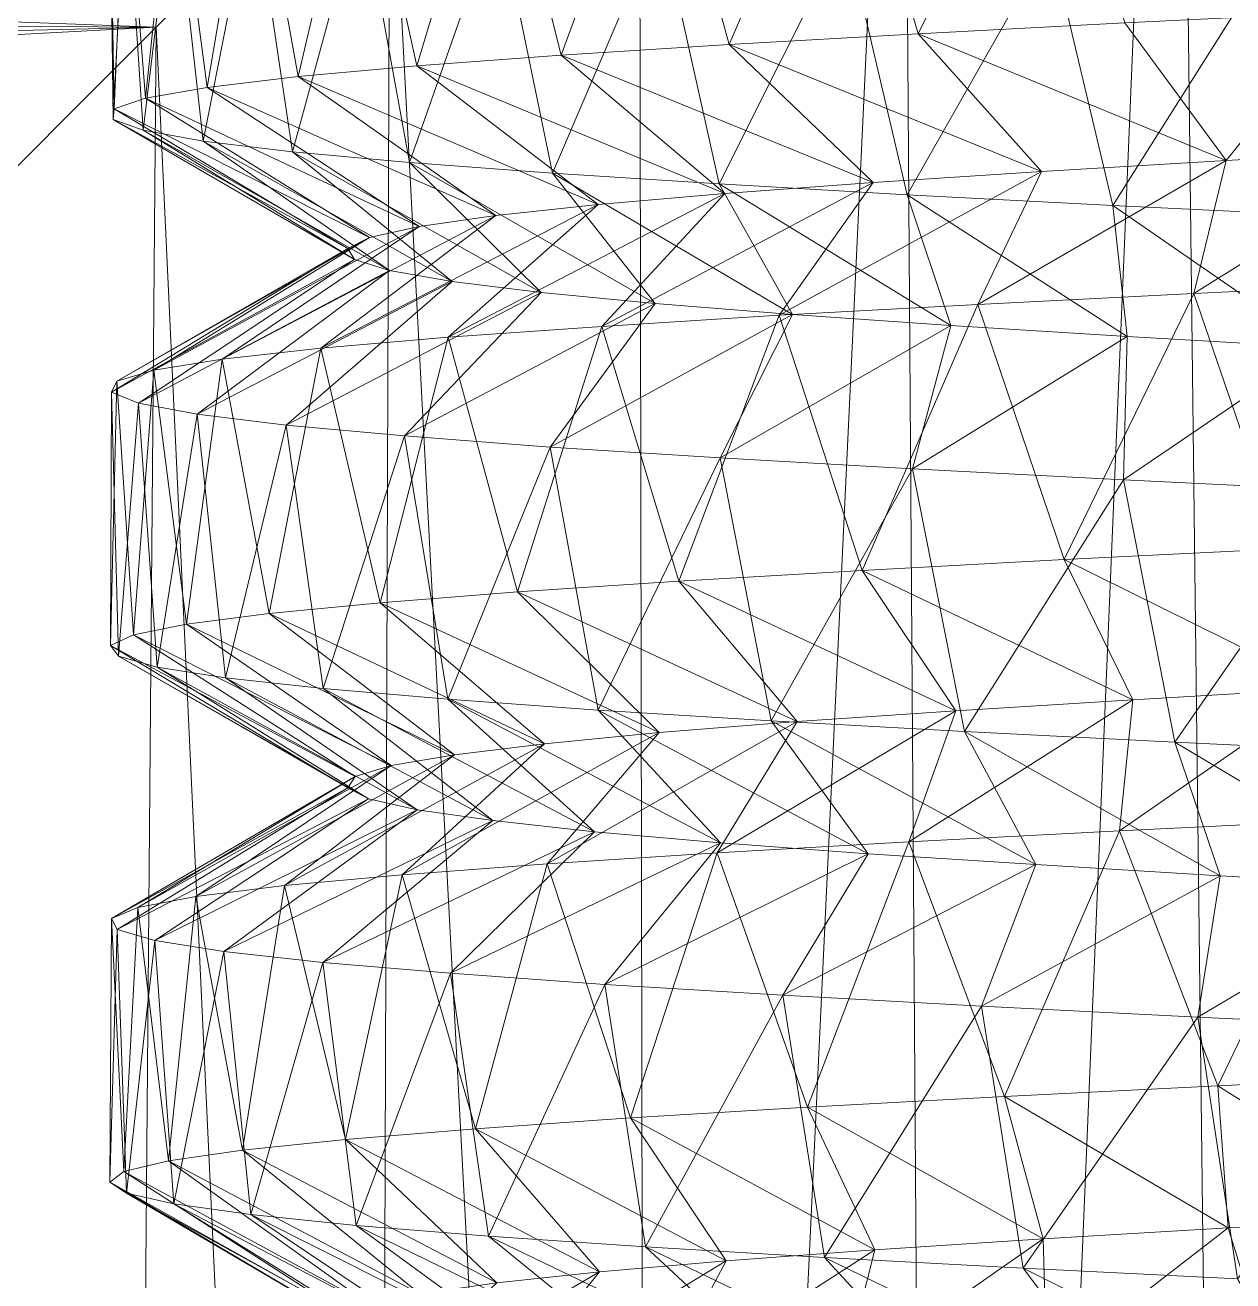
# Model space of a CAD drawing. Header units: millimetres. Extents: x -104 to 115, y -53 to 68.
# Drawn here: x -13.09 to -1.92, y -21.2 to -9.58 of the extents above; entities that cross this region are included whole.
import ezdxf

# ---------------------------------------------------------------- set-up
doc = ezdxf.new("R2010")
doc.units = ezdxf.units.MM

msp = doc.modelspace()

# ---------------------------------------------------------------- linework, layer by layer
at = {"color": 7, "lineweight": 0}
for points in [[(-2.447, -0.167, -53.666), (-1.823, -52.538, -53.847), (0.163, 2.443, -54.32), (-2.447, -0.167, -53.666)], [(0.163, 2.443, -0.527), (-1.823, -52.538, -1), (-2.447, -0.167, -1.181), (0.163, 2.443, -0.527)], [(-4.981, -2.701, -52.759), (-4.637, -52.538, -52.899), (-2.447, -0.167, -53.666), (-4.981, -2.701, -52.759)], [(-2.447, -0.167, -1.181), (-4.637, -52.538, -1.948), (-4.981, -2.701, -2.087), (-2.447, -0.167, -1.181)], [(-2.447, -0.167, -53.666), (-4.637, -52.538, -52.899), (-1.823, -52.538, -53.847), (-2.447, -0.167, -53.666)], [(-2.447, -0.167, -1.181), (-1.823, -52.538, -1), (-4.637, -52.538, -1.948), (-2.447, -0.167, -1.181)], [(-7.414, -5.134, -51.609), (-7.332, -52.538, -51.652), (-4.981, -2.701, -52.759), (-7.414, -5.134, -51.609)], [(-4.981, -2.701, -2.087), (-7.332, -52.538, -3.194), (-7.414, -5.134, -3.238), (-4.981, -2.701, -2.087)], [(-4.981, -2.701, -52.759), (-7.332, -52.538, -51.652), (-4.637, -52.538, -52.899), (-4.981, -2.701, -52.759)], [(-4.981, -2.701, -2.087), (-4.637, -52.538, -1.948), (-7.332, -52.538, -3.194), (-4.981, -2.701, -2.087)], [(-9.722, -7.442, -50.225), (-7.332, -52.538, -51.652), (-7.414, -5.134, -51.609), (-9.722, -7.442, -50.225)], [(-7.414, -5.134, -3.238), (-7.332, -52.538, -3.194), (-9.722, -7.442, -4.622), (-7.414, -5.134, -3.238)], [(-3.627, -7.197, -42.726), (-4.835, -9.663, -41.937), (-5.522, -7.298, -41.422), (-3.627, -7.197, -42.726)], [(-3.627, -7.197, -42.726), (-2.922, -9.564, -43.126), (-4.835, -9.663, -41.937), (-3.627, -7.197, -42.726)], [(-5.522, -7.298, -41.422), (-6.582, -9.762, -40.517), (-7.232, -7.399, -39.885), (-5.522, -7.298, -41.422)], [(-5.522, -7.298, -41.422), (-4.835, -9.663, -41.937), (-6.582, -9.762, -40.517), (-5.522, -7.298, -41.422)], [(-7.232, -7.399, -39.885), (-8.136, -9.862, -38.888), (-8.731, -7.501, -38.14), (-7.232, -7.399, -39.885)], [(-7.232, -7.399, -39.885), (-6.582, -9.762, -40.517), (-8.136, -9.862, -38.888), (-7.232, -7.399, -39.885)], [(-9.722, -7.442, -50.225), (-49.333, -9.388, -48.797), (-11.884, -9.604, -48.622), (-9.722, -7.442, -50.225)], [(-11.884, -9.604, -6.225), (-49.333, -8.205, -5.15), (-9.722, -7.442, -4.622), (-11.884, -9.604, -6.225)], [(-11.884, -9.604, -48.622), (-9.876, -52.538, -50.121), (-9.722, -7.442, -50.225), (-11.884, -9.604, -48.622)], [(-9.722, -7.442, -4.622), (-9.876, -52.538, -4.725), (-11.884, -9.604, -6.225), (-9.722, -7.442, -4.622)], [(-8.731, -7.501, -38.14), (-9.472, -9.961, -37.076), (-9.992, -7.602, -36.217), (-8.731, -7.501, -38.14)], [(-9.722, -7.442, -50.225), (-9.876, -52.538, -50.121), (-7.332, -52.538, -51.652), (-9.722, -7.442, -50.225)], [(-9.722, -7.442, -4.622), (-7.332, -52.538, -3.194), (-9.876, -52.538, -4.725), (-9.722, -7.442, -4.622)], [(-8.731, -7.501, -38.14), (-8.136, -9.862, -38.888), (-9.472, -9.961, -37.076), (-8.731, -7.501, -38.14)], [(-9.992, -7.602, -36.217), (-10.569, -10.06, -35.11), (-10.995, -7.704, -34.147), (-9.992, -7.602, -36.217)], [(-9.992, -7.602, -36.217), (-9.472, -9.961, -37.076), (-10.569, -10.06, -35.11), (-9.992, -7.602, -36.217)], [(-10.995, -7.704, -34.147), (-11.41, -10.16, -33.022), (-11.723, -7.805, -31.966), (-10.995, -7.704, -34.147)], [(-10.995, -7.704, -34.147), (-10.569, -10.06, -35.11), (-11.41, -10.16, -33.022), (-10.995, -7.704, -34.147)], [(-11.723, -7.805, -31.966), (-11.981, -10.259, -30.844), (-12.165, -7.907, -29.708), (-11.723, -7.805, -31.966)], [(-11.723, -7.805, -31.966), (-11.41, -10.16, -33.022), (-11.981, -10.259, -30.844), (-11.723, -7.805, -31.966)], [(-12.165, -7.907, -29.708), (-12.272, -10.358, -28.612), (-12.312, -8.008, -27.413), (-12.165, -7.907, -29.708)], [(-12.312, -8.008, -27.413), (-12.272, -10.358, -28.612), (-12.28, -10.457, -26.36), (-12.312, -8.008, -27.413)], [(-12.312, -8.008, -27.413), (-12.28, -10.457, -26.36), (-12.162, -8.11, -25.118), (-12.312, -8.008, -27.413)], [(-12.165, -7.907, -29.708), (-11.981, -10.259, -30.844), (-12.272, -10.358, -28.612), (-12.165, -7.907, -29.708)], [(-12.162, -8.11, -25.118), (-12.28, -10.457, -26.36), (-12.004, -10.557, -24.126), (-12.162, -8.11, -25.118)], [(-12.162, -8.11, -25.118), (-12.004, -10.557, -24.126), (-11.718, -8.211, -22.862), (-12.162, -8.11, -25.118)], [(-11.884, -9.604, -6.225), (-49.333, -10.52, -7.011), (-49.333, -8.205, -5.15), (-11.884, -9.604, -6.225)], [(-11.718, -8.211, -22.862), (-12.004, -10.557, -24.126), (-11.449, -10.656, -21.944), (-11.718, -8.211, -22.862)], [(-11.718, -8.211, -22.862), (-11.449, -10.656, -21.944), (-10.987, -8.312, -20.681), (-11.718, -8.211, -22.862)], [(-10.987, -8.312, -20.681), (-11.449, -10.656, -21.944), (-10.623, -10.755, -19.85), (-10.987, -8.312, -20.681)], [(-10.987, -8.312, -20.681), (-10.623, -10.755, -19.85), (-9.982, -8.414, -18.612), (-10.987, -8.312, -20.681)], [(-9.982, -8.414, -18.612), (-10.623, -10.755, -19.85), (-9.54, -10.855, -17.876), (-9.982, -8.414, -18.612)], [(-9.982, -8.414, -18.612), (-9.54, -10.855, -17.876), (-8.719, -8.515, -16.691), (-9.982, -8.414, -18.612)], [(-8.719, -8.515, -16.691), (-9.54, -10.855, -17.876), (-8.216, -10.954, -16.055), (-8.719, -8.515, -16.691)], [(-8.719, -8.515, -16.691), (-8.216, -10.954, -16.055), (-7.218, -8.617, -14.948), (-8.719, -8.515, -16.691)], [(-7.218, -8.617, -14.948), (-8.216, -10.954, -16.055), (-6.674, -11.053, -14.415), (-7.218, -8.617, -14.948)], [(-7.218, -8.617, -14.948), (-6.674, -11.053, -14.415), (-5.506, -8.718, -13.412), (-7.218, -8.617, -14.948)], [(-5.506, -8.718, -13.412), (-6.674, -11.053, -14.415), (-4.937, -11.153, -12.983), (-5.506, -8.718, -13.412)], [(-5.506, -8.718, -13.412), (-4.937, -11.153, -12.983), (-3.61, -8.82, -12.11), (-5.506, -8.718, -13.412)], [(-3.61, -8.82, -12.11), (-4.937, -11.153, -12.983), (-3.033, -11.252, -11.781), (-3.61, -8.82, -12.11)], [(-3.61, -8.82, -12.11), (-3.033, -11.252, -11.781), (-1.563, -8.921, -11.063), (-3.61, -8.82, -12.11)], [(-1.563, -8.921, -11.063), (-3.033, -11.252, -11.781), (-0.993, -11.351, -10.828), (-1.563, -8.921, -11.063)], [(-11.884, -9.604, -48.622), (-49.333, -9.388, -48.797), (-49.333, -11.598, -46.815), (-11.884, -9.604, -48.622)], [(-0.876, -9.465, -44.064), (-1.986, -10.836, -41.138), (-2.922, -9.564, -43.126), (-0.876, -9.465, -44.064)], [(-0.876, -9.465, -44.064), (-0.152, -10.735, -41.992), (-1.986, -10.836, -41.138), (-0.876, -9.465, -44.064)], [(-11.884, -9.604, -48.622), (-49.333, -11.598, -46.815), (-13.878, -11.598, -46.815), (-11.884, -9.604, -48.622)], [(-13.878, -11.598, -8.032), (-49.333, -10.52, -7.011), (-11.884, -9.604, -6.225), (-13.878, -11.598, -8.032)], [(-13.878, -11.598, -46.815), (-12.24, -52.538, -48.324), (-11.884, -9.604, -48.622), (-13.878, -11.598, -46.815)], [(-11.884, -9.604, -6.225), (-12.24, -52.538, -6.522), (-13.878, -11.598, -8.032), (-11.884, -9.604, -6.225)], [(-11.884, -9.604, -48.622), (-12.24, -52.538, -48.324), (-9.876, -52.538, -50.121), (-11.884, -9.604, -48.622)], [(-11.884, -9.604, -6.225), (-9.876, -52.538, -4.725), (-12.24, -52.538, -6.522), (-11.884, -9.604, -6.225)], [(-2.922, -9.564, -43.126), (-1.986, -10.836, -41.138), (-4.835, -9.663, -41.937), (-2.922, -9.564, -43.126)], [(-4.835, -9.663, -41.937), (-3.695, -10.938, -40.054), (-6.582, -9.762, -40.517), (-4.835, -9.663, -41.937)], [(-4.835, -9.663, -41.937), (-1.986, -10.836, -41.138), (-3.695, -10.938, -40.054), (-4.835, -9.663, -41.937)], [(-8.136, -9.862, -38.888), (-6.624, -11.142, -37.274), (-9.472, -9.961, -37.076), (-8.136, -9.862, -38.888)], [(-6.582, -9.762, -40.517), (-5.25, -11.04, -38.759), (-8.136, -9.862, -38.888), (-6.582, -9.762, -40.517)], [(-8.136, -9.862, -38.888), (-5.25, -11.04, -38.759), (-6.624, -11.142, -37.274), (-8.136, -9.862, -38.888)], [(-6.582, -9.762, -40.517), (-3.695, -10.938, -40.054), (-5.25, -11.04, -38.759), (-6.582, -9.762, -40.517)], [(-9.472, -9.961, -37.076), (-7.794, -11.243, -35.623), (-10.569, -10.06, -35.11), (-9.472, -9.961, -37.076)], [(-9.472, -9.961, -37.076), (-6.624, -11.142, -37.274), (-7.794, -11.243, -35.623), (-9.472, -9.961, -37.076)], [(-10.569, -10.06, -35.11), (-8.742, -11.345, -33.836), (-11.41, -10.16, -33.022), (-10.569, -10.06, -35.11)], [(-10.569, -10.06, -35.11), (-7.794, -11.243, -35.623), (-8.742, -11.345, -33.836), (-10.569, -10.06, -35.11)], [(-11.41, -10.16, -33.022), (-9.451, -11.447, -31.94), (-11.981, -10.259, -30.844), (-11.41, -10.16, -33.022)], [(-11.41, -10.16, -33.022), (-8.742, -11.345, -33.836), (-9.451, -11.447, -31.94), (-11.41, -10.16, -33.022)], [(-11.981, -10.259, -30.844), (-9.909, -11.549, -29.97), (-12.272, -10.358, -28.612), (-11.981, -10.259, -30.844)], [(-11.981, -10.259, -30.844), (-9.451, -11.447, -31.94), (-9.909, -11.549, -29.97), (-11.981, -10.259, -30.844)], [(-12.272, -10.358, -28.612), (-10.109, -11.65, -27.956), (-12.28, -10.457, -26.36), (-12.272, -10.358, -28.612)], [(-12.272, -10.358, -28.612), (-9.909, -11.549, -29.97), (-10.109, -11.65, -27.956), (-12.272, -10.358, -28.612)], [(-12.28, -10.457, -26.36), (-10.109, -11.65, -27.956), (-10.047, -11.752, -25.934), (-12.28, -10.457, -26.36)], [(-12.28, -10.457, -26.36), (-10.047, -11.752, -25.934), (-12.004, -10.557, -24.126), (-12.28, -10.457, -26.36)], [(-12.004, -10.557, -24.126), (-10.047, -11.752, -25.934), (-9.724, -11.854, -23.936), (-12.004, -10.557, -24.126)], [(-12.004, -10.557, -24.126), (-9.724, -11.854, -23.936), (-11.449, -10.656, -21.944), (-12.004, -10.557, -24.126)], [(-11.449, -10.656, -21.944), (-9.724, -11.854, -23.936), (-9.146, -11.956, -21.997), (-11.449, -10.656, -21.944)], [(-11.449, -10.656, -21.944), (-9.146, -11.956, -21.997), (-10.623, -10.755, -19.85), (-11.449, -10.656, -21.944)], [(-10.623, -10.755, -19.85), (-9.146, -11.956, -21.997), (-8.322, -12.058, -20.149), (-10.623, -10.755, -19.85)], [(-10.623, -10.755, -19.85), (-8.322, -12.058, -20.149), (-9.54, -10.855, -17.876), (-10.623, -10.755, -19.85)], [(-2.284, -12.065, -43.453), (-1.986, -10.836, -41.138), (-0.152, -10.735, -41.992), (-2.284, -12.065, -43.453)], [(-2.284, -12.065, -43.453), (-0.152, -10.735, -41.992), (-0.155, -11.964, -44.323), (-2.284, -12.065, -43.453)], [(-9.54, -10.855, -17.876), (-8.322, -12.058, -20.149), (-7.267, -12.159, -18.423), (-9.54, -10.855, -17.876)], [(-9.54, -10.855, -17.876), (-7.267, -12.159, -18.423), (-8.216, -10.954, -16.055), (-9.54, -10.855, -17.876)], [(-4.283, -12.167, -42.315), (-3.695, -10.938, -40.054), (-1.986, -10.836, -41.138), (-4.283, -12.167, -42.315)], [(-4.283, -12.167, -42.315), (-1.986, -10.836, -41.138), (-2.284, -12.065, -43.453), (-4.283, -12.167, -42.315)], [(-8.216, -10.954, -16.055), (-7.267, -12.159, -18.423), (-5.997, -12.261, -16.847), (-8.216, -10.954, -16.055)], [(-8.216, -10.954, -16.055), (-5.997, -12.261, -16.847), (-6.674, -11.053, -14.415), (-8.216, -10.954, -16.055)], [(-6.119, -12.268, -40.93), (-5.25, -11.04, -38.759), (-3.695, -10.938, -40.054), (-6.119, -12.268, -40.93)], [(-6.119, -12.268, -40.93), (-3.695, -10.938, -40.054), (-4.283, -12.167, -42.315), (-6.119, -12.268, -40.93)], [(-9.182, -12.471, -37.512), (-7.794, -11.243, -35.623), (-6.624, -11.142, -37.274), (-9.182, -12.471, -37.512)], [(-9.182, -12.471, -37.512), (-6.624, -11.142, -37.274), (-7.761, -12.37, -39.32), (-9.182, -12.471, -37.512)], [(-7.761, -12.37, -39.32), (-6.624, -11.142, -37.274), (-5.25, -11.04, -38.759), (-7.761, -12.37, -39.32)], [(-7.761, -12.37, -39.32), (-5.25, -11.04, -38.759), (-6.119, -12.268, -40.93), (-7.761, -12.37, -39.32)], [(-6.674, -11.053, -14.415), (-5.997, -12.261, -16.847), (-4.534, -12.363, -15.449), (-6.674, -11.053, -14.415)], [(-6.674, -11.053, -14.415), (-4.534, -12.363, -15.449), (-4.937, -11.153, -12.983), (-6.674, -11.053, -14.415)], [(-10.359, -12.573, -35.535), (-8.742, -11.345, -33.836), (-7.794, -11.243, -35.623), (-10.359, -12.573, -35.535)], [(-10.359, -12.573, -35.535), (-7.794, -11.243, -35.623), (-9.182, -12.471, -37.512), (-10.359, -12.573, -35.535)], [(-4.937, -11.153, -12.983), (-4.534, -12.363, -15.449), (-2.903, -12.465, -14.251), (-4.937, -11.153, -12.983)], [(-4.937, -11.153, -12.983), (-2.903, -12.465, -14.251), (-3.033, -11.252, -11.781), (-4.937, -11.153, -12.983)], [(-3.033, -11.252, -11.781), (-2.903, -12.465, -14.251), (-1.131, -12.566, -13.275), (-3.033, -11.252, -11.781)], [(-3.033, -11.252, -11.781), (-1.131, -12.566, -13.275), (-0.993, -11.351, -10.828), (-3.033, -11.252, -11.781)], [(-11.271, -12.674, -33.424), (-9.451, -11.447, -31.94), (-8.742, -11.345, -33.836), (-11.271, -12.674, -33.424)], [(-11.271, -12.674, -33.424), (-8.742, -11.345, -33.836), (-10.359, -12.573, -35.535), (-11.271, -12.674, -33.424)], [(-11.904, -12.776, -31.213), (-9.909, -11.549, -29.97), (-9.451, -11.447, -31.94), (-11.904, -12.776, -31.213)], [(-11.904, -12.776, -31.213), (-9.451, -11.447, -31.94), (-11.271, -12.674, -33.424), (-11.904, -12.776, -31.213)], [(-12.247, -12.877, -28.939), (-10.109, -11.65, -27.956), (-9.909, -11.549, -29.97), (-12.247, -12.877, -28.939)], [(-12.247, -12.877, -28.939), (-9.909, -11.549, -29.97), (-11.904, -12.776, -31.213), (-12.247, -12.877, -28.939)], [(-12.295, -12.978, -26.64), (-10.047, -11.752, -25.934), (-10.109, -11.65, -27.956), (-12.295, -12.978, -26.64)], [(-12.295, -12.978, -26.64), (-10.109, -11.65, -27.956), (-12.247, -12.877, -28.939), (-12.295, -12.978, -26.64)], [(-12.045, -13.08, -24.353), (-10.047, -11.752, -25.934), (-12.295, -12.978, -26.64), (-12.045, -13.08, -24.353)], [(-12.045, -13.08, -24.353), (-9.724, -11.854, -23.936), (-10.047, -11.752, -25.934), (-12.045, -13.08, -24.353)], [(-11.504, -13.181, -22.118), (-9.724, -11.854, -23.936), (-12.045, -13.08, -24.353), (-11.504, -13.181, -22.118)], [(-11.504, -13.181, -22.118), (-9.146, -11.956, -21.997), (-9.724, -11.854, -23.936), (-11.504, -13.181, -22.118)], [(-10.679, -13.283, -19.971), (-9.146, -11.956, -21.997), (-11.504, -13.181, -22.118), (-10.679, -13.283, -19.971)], [(-10.679, -13.283, -19.971), (-8.322, -12.058, -20.149), (-9.146, -11.956, -21.997), (-10.679, -13.283, -19.971)], [(-9.585, -13.384, -17.948), (-8.322, -12.058, -20.149), (-10.679, -13.283, -19.971), (-9.585, -13.384, -17.948)], [(-9.585, -13.384, -17.948), (-7.267, -12.159, -18.423), (-8.322, -12.058, -20.149), (-9.585, -13.384, -17.948)], [(-2.284, -12.065, -43.453), (-3.485, -14.528, -42.811), (-4.283, -12.167, -42.315), (-2.284, -12.065, -43.453)], [(-2.284, -12.065, -43.453), (-1.474, -14.429, -43.822), (-3.485, -14.528, -42.811), (-2.284, -12.065, -43.453)], [(-0.155, -11.964, -44.323), (-1.474, -14.429, -43.822), (-2.284, -12.065, -43.453), (-0.155, -11.964, -44.323)], [(-8.239, -13.486, -16.083), (-7.267, -12.159, -18.423), (-9.585, -13.384, -17.948), (-8.239, -13.486, -16.083)], [(-8.239, -13.486, -16.083), (-5.997, -12.261, -16.847), (-7.267, -12.159, -18.423), (-8.239, -13.486, -16.083)], [(-4.283, -12.167, -42.315), (-5.353, -14.628, -41.554), (-6.119, -12.268, -40.93), (-4.283, -12.167, -42.315)], [(-4.283, -12.167, -42.315), (-3.485, -14.528, -42.811), (-5.353, -14.628, -41.554), (-4.283, -12.167, -42.315)], [(-6.665, -13.587, -14.407), (-5.997, -12.261, -16.847), (-8.239, -13.486, -16.083), (-6.665, -13.587, -14.407)], [(-6.119, -12.268, -40.93), (-7.047, -14.727, -40.071), (-7.761, -12.37, -39.32), (-6.119, -12.268, -40.93)], [(-6.119, -12.268, -40.93), (-5.353, -14.628, -41.554), (-7.047, -14.727, -40.071), (-6.119, -12.268, -40.93)], [(-6.665, -13.587, -14.407), (-4.534, -12.363, -15.449), (-5.997, -12.261, -16.847), (-6.665, -13.587, -14.407)], [(-7.761, -12.37, -39.32), (-8.541, -14.826, -38.387), (-9.182, -12.471, -37.512), (-7.761, -12.37, -39.32)], [(-7.761, -12.37, -39.32), (-7.047, -14.727, -40.071), (-8.541, -14.826, -38.387), (-7.761, -12.37, -39.32)], [(-4.887, -13.688, -12.947), (-4.534, -12.363, -15.449), (-6.665, -13.587, -14.407), (-4.887, -13.688, -12.947)], [(-4.887, -13.688, -12.947), (-2.903, -12.465, -14.251), (-4.534, -12.363, -15.449), (-4.887, -13.688, -12.947)], [(-9.182, -12.471, -37.512), (-9.811, -14.926, -36.528), (-10.359, -12.573, -35.535), (-9.182, -12.471, -37.512)], [(-9.182, -12.471, -37.512), (-8.541, -14.826, -38.387), (-9.811, -14.926, -36.528), (-9.182, -12.471, -37.512)], [(-2.937, -13.79, -11.728), (-2.903, -12.465, -14.251), (-4.887, -13.688, -12.947), (-2.937, -13.79, -11.728)], [(-2.937, -13.79, -11.728), (-1.131, -12.566, -13.275), (-2.903, -12.465, -14.251), (-2.937, -13.79, -11.728)], [(-10.359, -12.573, -35.535), (-10.837, -15.025, -34.524), (-11.271, -12.674, -33.424), (-10.359, -12.573, -35.535)], [(-10.359, -12.573, -35.535), (-9.811, -14.926, -36.528), (-10.837, -15.025, -34.524), (-10.359, -12.573, -35.535)], [(-0.846, -13.891, -10.771), (-1.131, -12.566, -13.275), (-2.937, -13.79, -11.728), (-0.846, -13.891, -10.771)], [(-11.904, -12.776, -31.213), (-12.093, -15.224, -30.209), (-12.247, -12.877, -28.939), (-11.904, -12.776, -31.213)], [(-11.904, -12.776, -31.213), (-11.601, -15.124, -32.406), (-12.093, -15.224, -30.209), (-11.904, -12.776, -31.213)], [(-11.271, -12.674, -33.424), (-11.601, -15.124, -32.406), (-11.904, -12.776, -31.213), (-11.271, -12.674, -33.424)], [(-11.271, -12.674, -33.424), (-10.837, -15.025, -34.524), (-11.601, -15.124, -32.406), (-11.271, -12.674, -33.424)], [(-12.247, -12.877, -28.939), (-12.093, -15.224, -30.209), (-12.304, -15.323, -27.968), (-12.247, -12.877, -28.939)], [(-12.247, -12.877, -28.939), (-12.304, -15.323, -27.968), (-12.295, -12.978, -26.64), (-12.247, -12.877, -28.939)], [(-12.295, -12.978, -26.64), (-12.304, -15.323, -27.968), (-12.23, -15.422, -25.718), (-12.295, -12.978, -26.64)], [(-12.295, -12.978, -26.64), (-12.23, -15.422, -25.718), (-12.045, -13.08, -24.353), (-12.295, -12.978, -26.64)], [(-12.045, -13.08, -24.353), (-12.23, -15.422, -25.718), (-11.873, -15.521, -23.495), (-12.045, -13.08, -24.353)], [(-12.045, -13.08, -24.353), (-11.873, -15.521, -23.495), (-11.504, -13.181, -22.118), (-12.045, -13.08, -24.353)], [(-11.504, -13.181, -22.118), (-11.873, -15.521, -23.495), (-11.24, -15.621, -21.334), (-11.504, -13.181, -22.118)], [(-11.504, -13.181, -22.118), (-11.24, -15.621, -21.334), (-10.679, -13.283, -19.971), (-11.504, -13.181, -22.118)], [(-10.679, -13.283, -19.971), (-11.24, -15.621, -21.334), (-10.338, -15.72, -19.271), (-10.679, -13.283, -19.971)], [(-10.679, -13.283, -19.971), (-10.338, -15.72, -19.271), (-9.585, -13.384, -17.948), (-10.679, -13.283, -19.971)], [(-9.585, -13.384, -17.948), (-10.338, -15.72, -19.271), (-9.184, -15.819, -17.338), (-9.585, -13.384, -17.948)], [(-9.585, -13.384, -17.948), (-9.184, -15.819, -17.338), (-8.239, -13.486, -16.083), (-9.585, -13.384, -17.948)], [(-8.239, -13.486, -16.083), (-9.184, -15.819, -17.338), (-7.796, -15.919, -15.566), (-8.239, -13.486, -16.083)], [(-8.239, -13.486, -16.083), (-7.796, -15.919, -15.566), (-6.665, -13.587, -14.407), (-8.239, -13.486, -16.083)], [(-6.665, -13.587, -14.407), (-7.796, -15.919, -15.566), (-6.195, -16.018, -13.983), (-6.665, -13.587, -14.407)], [(-6.665, -13.587, -14.407), (-6.195, -16.018, -13.983), (-4.887, -13.688, -12.947), (-6.665, -13.587, -14.407)], [(-4.887, -13.688, -12.947), (-6.195, -16.018, -13.983), (-4.407, -16.117, -12.614), (-4.887, -13.688, -12.947)], [(-4.887, -13.688, -12.947), (-4.407, -16.117, -12.614), (-2.937, -13.79, -11.728), (-4.887, -13.688, -12.947)], [(-2.937, -13.79, -11.728), (-4.407, -16.117, -12.614), (-2.462, -16.216, -11.482), (-2.937, -13.79, -11.728)], [(-2.937, -13.79, -11.728), (-2.462, -16.216, -11.482), (-0.846, -13.891, -10.771), (-2.937, -13.79, -11.728)], [(-0.846, -13.891, -10.771), (-2.462, -16.216, -11.482), (-0.389, -16.316, -10.604), (-0.846, -13.891, -10.771)], [(-1.474, -14.429, -43.822), (-1.073, -15.721, -41.599), (-3.485, -14.528, -42.811), (-1.474, -14.429, -43.822)], [(-5.353, -14.628, -41.554), (-4.485, -15.925, -39.439), (-7.047, -14.727, -40.071), (-5.353, -14.628, -41.554)], [(-3.485, -14.528, -42.811), (-2.849, -15.823, -40.629), (-5.353, -14.628, -41.554), (-3.485, -14.528, -42.811)], [(-5.353, -14.628, -41.554), (-2.849, -15.823, -40.629), (-4.485, -15.925, -39.439), (-5.353, -14.628, -41.554)], [(-3.485, -14.528, -42.811), (-1.073, -15.721, -41.599), (-2.849, -15.823, -40.629), (-3.485, -14.528, -42.811)], [(-7.047, -14.727, -40.071), (-5.953, -16.026, -38.046), (-8.541, -14.826, -38.387), (-7.047, -14.727, -40.071)], [(-7.047, -14.727, -40.071), (-4.485, -15.925, -39.439), (-5.953, -16.026, -38.046), (-7.047, -14.727, -40.071)], [(-8.541, -14.826, -38.387), (-7.23, -16.128, -36.476), (-9.811, -14.926, -36.528), (-8.541, -14.826, -38.387)], [(-8.541, -14.826, -38.387), (-5.953, -16.026, -38.046), (-7.23, -16.128, -36.476), (-8.541, -14.826, -38.387)], [(-9.811, -14.926, -36.528), (-8.292, -16.23, -34.754), (-10.837, -15.025, -34.524), (-9.811, -14.926, -36.528)], [(-9.811, -14.926, -36.528), (-7.23, -16.128, -36.476), (-8.292, -16.23, -34.754), (-9.811, -14.926, -36.528)], [(-10.837, -15.025, -34.524), (-9.124, -16.332, -32.909), (-11.601, -15.124, -32.406), (-10.837, -15.025, -34.524)], [(-10.837, -15.025, -34.524), (-8.292, -16.23, -34.754), (-9.124, -16.332, -32.909), (-10.837, -15.025, -34.524)], [(-11.601, -15.124, -32.406), (-9.71, -16.433, -30.973), (-12.093, -15.224, -30.209), (-11.601, -15.124, -32.406)], [(-11.601, -15.124, -32.406), (-9.124, -16.332, -32.909), (-9.71, -16.433, -30.973), (-11.601, -15.124, -32.406)], [(-12.093, -15.224, -30.209), (-10.041, -16.535, -28.977), (-12.304, -15.323, -27.968), (-12.093, -15.224, -30.209)], [(-12.304, -15.323, -27.968), (-10.041, -16.535, -28.977), (-10.111, -16.637, -26.954), (-12.304, -15.323, -27.968)], [(-12.304, -15.323, -27.968), (-10.111, -16.637, -26.954), (-12.23, -15.422, -25.718), (-12.304, -15.323, -27.968)], [(-12.093, -15.224, -30.209), (-9.71, -16.433, -30.973), (-10.041, -16.535, -28.977), (-12.093, -15.224, -30.209)], [(-12.23, -15.422, -25.718), (-10.111, -16.637, -26.954), (-9.919, -16.739, -24.94), (-12.23, -15.422, -25.718)], [(-12.23, -15.422, -25.718), (-9.919, -16.739, -24.94), (-11.873, -15.521, -23.495), (-12.23, -15.422, -25.718)], [(-11.873, -15.521, -23.495), (-9.919, -16.739, -24.94), (-9.469, -16.841, -22.967), (-11.873, -15.521, -23.495)], [(-11.873, -15.521, -23.495), (-9.469, -16.841, -22.967), (-11.24, -15.621, -21.334), (-11.873, -15.521, -23.495)], [(-11.24, -15.621, -21.334), (-9.469, -16.841, -22.967), (-8.768, -16.942, -21.069), (-11.24, -15.621, -21.334)], [(-11.24, -15.621, -21.334), (-8.768, -16.942, -21.069), (-10.338, -15.72, -19.271), (-11.24, -15.621, -21.334)], [(-10.338, -15.72, -19.271), (-8.768, -16.942, -21.069), (-7.828, -17.044, -19.278), (-10.338, -15.72, -19.271)], [(-10.338, -15.72, -19.271), (-7.828, -17.044, -19.278), (-9.184, -15.819, -17.338), (-10.338, -15.72, -19.271)], [(-2.972, -17.036, -43.099), (-2.849, -15.823, -40.629), (-1.073, -15.721, -41.599), (-2.972, -17.036, -43.099)], [(-2.972, -17.036, -43.099), (-1.073, -15.721, -41.599), (-0.883, -16.934, -44.061), (-2.972, -17.036, -43.099)], [(-9.184, -15.819, -17.338), (-7.828, -17.044, -19.278), (-6.664, -17.146, -17.623), (-9.184, -15.819, -17.338)], [(-9.184, -15.819, -17.338), (-6.664, -17.146, -17.623), (-7.796, -15.919, -15.566), (-9.184, -15.819, -17.338)], [(-4.92, -17.137, -41.876), (-4.485, -15.925, -39.439), (-2.849, -15.823, -40.629), (-4.92, -17.137, -41.876)], [(-4.92, -17.137, -41.876), (-2.849, -15.823, -40.629), (-2.972, -17.036, -43.099), (-4.92, -17.137, -41.876)], [(-8.265, -17.34, -38.732), (-7.23, -16.128, -36.476), (-5.953, -16.026, -38.046), (-8.265, -17.34, -38.732)], [(-8.265, -17.34, -38.732), (-5.953, -16.026, -38.046), (-6.694, -17.239, -40.412), (-8.265, -17.34, -38.732)], [(-7.796, -15.919, -15.566), (-6.664, -17.146, -17.623), (-5.296, -17.248, -16.132), (-7.796, -15.919, -15.566)], [(-7.796, -15.919, -15.566), (-5.296, -17.248, -16.132), (-6.195, -16.018, -13.983), (-7.796, -15.919, -15.566)], [(-6.694, -17.239, -40.412), (-5.953, -16.026, -38.046), (-4.485, -15.925, -39.439), (-6.694, -17.239, -40.412)], [(-6.694, -17.239, -40.412), (-4.485, -15.925, -39.439), (-4.92, -17.137, -41.876), (-6.694, -17.239, -40.412)], [(-6.195, -16.018, -13.983), (-5.296, -17.248, -16.132), (-3.747, -17.349, -14.83), (-6.195, -16.018, -13.983)], [(-6.195, -16.018, -13.983), (-3.747, -17.349, -14.83), (-4.407, -16.117, -12.614), (-6.195, -16.018, -13.983)], [(-9.606, -17.442, -36.864), (-8.292, -16.23, -34.754), (-7.23, -16.128, -36.476), (-9.606, -17.442, -36.864)], [(-9.606, -17.442, -36.864), (-7.23, -16.128, -36.476), (-8.265, -17.34, -38.732), (-9.606, -17.442, -36.864)], [(-4.407, -16.117, -12.614), (-3.747, -17.349, -14.83), (-2.042, -17.451, -13.74), (-4.407, -16.117, -12.614)], [(-4.407, -16.117, -12.614), (-2.042, -17.451, -13.74), (-2.462, -16.216, -11.482), (-4.407, -16.117, -12.614)], [(-10.696, -17.543, -34.839), (-9.124, -16.332, -32.909), (-8.292, -16.23, -34.754), (-10.696, -17.543, -34.839)], [(-10.696, -17.543, -34.839), (-8.292, -16.23, -34.754), (-9.606, -17.442, -36.864), (-10.696, -17.543, -34.839)], [(-2.462, -16.216, -11.482), (-2.042, -17.451, -13.74), (-0.212, -17.553, -12.878), (-2.462, -16.216, -11.482)], [(-2.462, -16.216, -11.482), (-0.212, -17.553, -12.878), (-0.389, -16.316, -10.604), (-2.462, -16.216, -11.482)], [(-11.516, -17.644, -32.69), (-9.71, -16.433, -30.973), (-9.124, -16.332, -32.909), (-11.516, -17.644, -32.69)], [(-11.516, -17.644, -32.69), (-9.124, -16.332, -32.909), (-10.696, -17.543, -34.839), (-11.516, -17.644, -32.69)], [(-12.052, -17.746, -30.454), (-10.041, -16.535, -28.977), (-9.71, -16.433, -30.973), (-12.052, -17.746, -30.454)], [(-12.052, -17.746, -30.454), (-9.71, -16.433, -30.973), (-11.516, -17.644, -32.69), (-12.052, -17.746, -30.454)], [(-12.296, -17.847, -28.167), (-10.111, -16.637, -26.954), (-10.041, -16.535, -28.977), (-12.296, -17.847, -28.167)], [(-12.296, -17.847, -28.167), (-10.041, -16.535, -28.977), (-12.052, -17.746, -30.454), (-12.296, -17.847, -28.167)], [(-12.244, -17.949, -25.868), (-10.111, -16.637, -26.954), (-12.296, -17.847, -28.167), (-12.244, -17.949, -25.868)], [(-12.244, -17.949, -25.868), (-9.919, -16.739, -24.94), (-10.111, -16.637, -26.954), (-12.244, -17.949, -25.868)], [(-11.896, -18.05, -23.594), (-9.919, -16.739, -24.94), (-12.244, -17.949, -25.868), (-11.896, -18.05, -23.594)], [(-11.896, -18.05, -23.594), (-9.469, -16.841, -22.967), (-9.919, -16.739, -24.94), (-11.896, -18.05, -23.594)], [(-11.258, -18.152, -21.384), (-9.469, -16.841, -22.967), (-11.896, -18.05, -23.594), (-11.258, -18.152, -21.384)], [(-11.258, -18.152, -21.384), (-8.768, -16.942, -21.069), (-9.469, -16.841, -22.967), (-11.258, -18.152, -21.384)], [(-10.341, -18.253, -19.275), (-8.768, -16.942, -21.069), (-11.258, -18.152, -21.384), (-10.341, -18.253, -19.275)], [(-10.341, -18.253, -19.275), (-7.828, -17.044, -19.278), (-8.768, -16.942, -21.069), (-10.341, -18.253, -19.275)], [(-0.883, -16.934, -44.061), (-2.062, -19.394, -43.559), (-2.972, -17.036, -43.099), (-0.883, -16.934, -44.061)], [(-0.883, -16.934, -44.061), (0.032, -19.294, -44.385), (-2.062, -19.394, -43.559), (-0.883, -16.934, -44.061)], [(-9.16, -18.354, -17.302), (-7.828, -17.044, -19.278), (-10.341, -18.253, -19.275), (-9.16, -18.354, -17.302)], [(-9.16, -18.354, -17.302), (-6.664, -17.146, -17.623), (-7.828, -17.044, -19.278), (-9.16, -18.354, -17.302)], [(-2.972, -17.036, -43.099), (-4.036, -19.493, -42.475), (-4.92, -17.137, -41.876), (-2.972, -17.036, -43.099)], [(-2.972, -17.036, -43.099), (-2.062, -19.394, -43.559), (-4.036, -19.493, -42.475), (-2.972, -17.036, -43.099)], [(-7.734, -18.456, -15.497), (-6.664, -17.146, -17.623), (-9.16, -18.354, -17.302), (-7.734, -18.456, -15.497)], [(-7.734, -18.456, -15.497), (-5.296, -17.248, -16.132), (-6.664, -17.146, -17.623), (-7.734, -18.456, -15.497)], [(-4.92, -17.137, -41.876), (-5.857, -19.592, -41.151), (-6.694, -17.239, -40.412), (-4.92, -17.137, -41.876)], [(-4.92, -17.137, -41.876), (-4.036, -19.493, -42.475), (-5.857, -19.592, -41.151), (-4.92, -17.137, -41.876)], [(-6.694, -17.239, -40.412), (-7.496, -19.692, -39.609), (-8.265, -17.34, -38.732), (-6.694, -17.239, -40.412)], [(-6.088, -18.557, -13.891), (-5.296, -17.248, -16.132), (-7.734, -18.456, -15.497), (-6.088, -18.557, -13.891)], [(-6.694, -17.239, -40.412), (-5.857, -19.592, -41.151), (-7.496, -19.692, -39.609), (-6.694, -17.239, -40.412)], [(-6.088, -18.557, -13.891), (-3.747, -17.349, -14.83), (-5.296, -17.248, -16.132), (-6.088, -18.557, -13.891)], [(-8.265, -17.34, -38.732), (-8.929, -19.791, -37.872), (-9.606, -17.442, -36.864), (-8.265, -17.34, -38.732)], [(-8.265, -17.34, -38.732), (-7.496, -19.692, -39.609), (-8.929, -19.791, -37.872), (-8.265, -17.34, -38.732)], [(-4.249, -18.659, -12.509), (-3.747, -17.349, -14.83), (-6.088, -18.557, -13.891), (-4.249, -18.659, -12.509)], [(-4.249, -18.659, -12.509), (-2.042, -17.451, -13.74), (-3.747, -17.349, -14.83), (-4.249, -18.659, -12.509)], [(-9.606, -17.442, -36.864), (-10.13, -19.89, -35.968), (-10.696, -17.543, -34.839), (-9.606, -17.442, -36.864)], [(-9.606, -17.442, -36.864), (-8.929, -19.791, -37.872), (-10.13, -19.89, -35.968), (-9.606, -17.442, -36.864)], [(-2.248, -18.76, -11.377), (-2.042, -17.451, -13.74), (-4.249, -18.659, -12.509), (-2.248, -18.76, -11.377)], [(-2.248, -18.76, -11.377), (-0.212, -17.553, -12.878), (-2.042, -17.451, -13.74), (-2.248, -18.76, -11.377)], [(-11.516, -17.644, -32.69), (-11.77, -20.089, -31.784), (-12.052, -17.746, -30.454), (-11.516, -17.644, -32.69)], [(-11.516, -17.644, -32.69), (-11.083, -19.99, -33.928), (-11.77, -20.089, -31.784), (-11.516, -17.644, -32.69)], [(-10.696, -17.543, -34.839), (-11.083, -19.99, -33.928), (-11.516, -17.644, -32.69), (-10.696, -17.543, -34.839)], [(-10.696, -17.543, -34.839), (-10.13, -19.89, -35.968), (-11.083, -19.99, -33.928), (-10.696, -17.543, -34.839)], [(-0.117, -18.862, -10.511), (-0.212, -17.553, -12.878), (-2.248, -18.76, -11.377), (-0.117, -18.862, -10.511)], [(-12.052, -17.746, -30.454), (-12.182, -20.188, -29.571), (-12.296, -17.847, -28.167), (-12.052, -17.746, -30.454)], [(-12.052, -17.746, -30.454), (-11.77, -20.089, -31.784), (-12.182, -20.188, -29.571), (-12.052, -17.746, -30.454)], [(-12.296, -17.847, -28.167), (-12.182, -20.188, -29.571), (-12.312, -20.287, -27.323), (-12.296, -17.847, -28.167)], [(-12.296, -17.847, -28.167), (-12.312, -20.287, -27.323), (-12.244, -17.949, -25.868), (-12.296, -17.847, -28.167)], [(-12.244, -17.949, -25.868), (-12.312, -20.287, -27.323), (-12.157, -20.387, -25.077), (-12.244, -17.949, -25.868)], [(-12.244, -17.949, -25.868), (-12.157, -20.387, -25.077), (-11.896, -18.05, -23.594), (-12.244, -17.949, -25.868)], [(-11.896, -18.05, -23.594), (-12.157, -20.387, -25.077), (-11.72, -20.486, -22.868), (-11.896, -18.05, -23.594)], [(-11.896, -18.05, -23.594), (-11.72, -20.486, -22.868), (-11.258, -18.152, -21.384), (-11.896, -18.05, -23.594)], [(-11.258, -18.152, -21.384), (-11.72, -20.486, -22.868), (-11.008, -20.585, -20.732), (-11.258, -18.152, -21.384)], [(-11.258, -18.152, -21.384), (-11.008, -20.585, -20.732), (-10.341, -18.253, -19.275), (-11.258, -18.152, -21.384)], [(-10.341, -18.253, -19.275), (-11.008, -20.585, -20.732), (-10.033, -20.685, -18.703), (-10.341, -18.253, -19.275)], [(-10.341, -18.253, -19.275), (-10.033, -20.685, -18.703), (-9.16, -18.354, -17.302), (-10.341, -18.253, -19.275)], [(-9.16, -18.354, -17.302), (-10.033, -20.685, -18.703), (-8.81, -20.784, -16.813), (-9.16, -18.354, -17.302)], [(-9.16, -18.354, -17.302), (-8.81, -20.784, -16.813), (-7.734, -18.456, -15.497), (-9.16, -18.354, -17.302)], [(-7.734, -18.456, -15.497), (-8.81, -20.784, -16.813), (-7.358, -20.883, -15.092), (-7.734, -18.456, -15.497)], [(-7.734, -18.456, -15.497), (-7.358, -20.883, -15.092), (-6.088, -18.557, -13.891), (-7.734, -18.456, -15.497)], [(-6.088, -18.557, -13.891), (-7.358, -20.883, -15.092), (-5.701, -20.982, -13.568), (-6.088, -18.557, -13.891)], [(-6.088, -18.557, -13.891), (-5.701, -20.982, -13.568), (-4.249, -18.659, -12.509), (-6.088, -18.557, -13.891)], [(-4.249, -18.659, -12.509), (-5.701, -20.982, -13.568), (-3.865, -21.082, -12.265), (-4.249, -18.659, -12.509)], [(-4.249, -18.659, -12.509), (-3.865, -21.082, -12.265), (-2.248, -18.76, -11.377), (-4.249, -18.659, -12.509)], [(-2.248, -18.76, -11.377), (-3.865, -21.082, -12.265), (-1.88, -21.181, -11.204), (-2.248, -18.76, -11.377)], [(-2.248, -18.76, -11.377), (-1.88, -21.181, -11.204), (-0.117, -18.862, -10.511), (-2.248, -18.76, -11.377)], [(-2.062, -19.394, -43.559), (-1.968, -20.708, -41.148), (-4.036, -19.493, -42.475), (-2.062, -19.394, -43.559)], [(0.032, -19.294, -44.385), (-0.132, -20.606, -42), (-2.062, -19.394, -43.559), (0.032, -19.294, -44.385)], [(-2.062, -19.394, -43.559), (-0.132, -20.606, -42), (-1.968, -20.708, -41.148), (-2.062, -19.394, -43.559)], [(-4.036, -19.493, -42.475), (-3.678, -20.809, -40.067), (-5.857, -19.592, -41.151), (-4.036, -19.493, -42.475)], [(-4.036, -19.493, -42.475), (-1.968, -20.708, -41.148), (-3.678, -20.809, -40.067), (-4.036, -19.493, -42.475)], [(-5.857, -19.592, -41.151), (-5.234, -20.911, -38.774), (-7.496, -19.692, -39.609), (-5.857, -19.592, -41.151)], [(-5.857, -19.592, -41.151), (-3.678, -20.809, -40.067), (-5.234, -20.911, -38.774), (-5.857, -19.592, -41.151)], [(-7.496, -19.692, -39.609), (-6.61, -21.013, -37.29), (-8.929, -19.791, -37.872), (-7.496, -19.692, -39.609)], [(-7.496, -19.692, -39.609), (-5.234, -20.911, -38.774), (-6.61, -21.013, -37.29), (-7.496, -19.692, -39.609)], [(-8.929, -19.791, -37.872), (-7.783, -21.115, -35.641), (-10.13, -19.89, -35.968), (-8.929, -19.791, -37.872)], [(-8.929, -19.791, -37.872), (-6.61, -21.013, -37.29), (-7.783, -21.115, -35.641), (-8.929, -19.791, -37.872)], [(-10.13, -19.89, -35.968), (-8.733, -21.216, -33.855), (-11.083, -19.99, -33.928), (-10.13, -19.89, -35.968)], [(-10.13, -19.89, -35.968), (-7.783, -21.115, -35.641), (-8.733, -21.216, -33.855), (-10.13, -19.89, -35.968)], [(-11.77, -20.089, -31.784), (-9.906, -21.42, -29.991), (-12.182, -20.188, -29.571), (-11.77, -20.089, -31.784)], [(-11.083, -19.99, -33.928), (-9.445, -21.318, -31.961), (-11.77, -20.089, -31.784), (-11.083, -19.99, -33.928)], [(-11.77, -20.089, -31.784), (-9.445, -21.318, -31.961), (-9.906, -21.42, -29.991), (-11.77, -20.089, -31.784)], [(-11.083, -19.99, -33.928), (-8.733, -21.216, -33.855), (-9.445, -21.318, -31.961), (-11.083, -19.99, -33.928)], [(-12.182, -20.188, -29.571), (-10.108, -21.522, -27.977), (-12.312, -20.287, -27.323), (-12.182, -20.188, -29.571)], [(-12.182, -20.188, -29.571), (-9.906, -21.42, -29.991), (-10.108, -21.522, -27.977), (-12.182, -20.188, -29.571)], [(-12.312, -20.287, -27.323), (-10.108, -21.522, -27.977), (-10.049, -21.624, -25.955), (-12.312, -20.287, -27.323)], [(-12.312, -20.287, -27.323), (-10.049, -21.624, -25.955), (-12.157, -20.387, -25.077), (-12.312, -20.287, -27.323)], [(-12.157, -20.387, -25.077), (-10.049, -21.624, -25.955), (-9.729, -21.725, -23.957), (-12.157, -20.387, -25.077)], [(-12.157, -20.387, -25.077), (-9.729, -21.725, -23.957), (-11.72, -20.486, -22.868), (-12.157, -20.387, -25.077)], [(-11.72, -20.486, -22.868), (-9.729, -21.725, -23.957), (-9.153, -21.827, -22.017), (-11.72, -20.486, -22.868)], [(-11.72, -20.486, -22.868), (-9.153, -21.827, -22.017), (-11.008, -20.585, -20.732), (-11.72, -20.486, -22.868)], [(-11.008, -20.585, -20.732), (-9.153, -21.827, -22.017), (-8.332, -21.929, -20.168), (-11.008, -20.585, -20.732)], [(-11.008, -20.585, -20.732), (-8.332, -21.929, -20.168), (-10.033, -20.685, -18.703), (-11.008, -20.585, -20.732)], [(-1.599, -21.905, -43.768), (-1.968, -20.708, -41.148), (-0.132, -20.606, -42), (-1.599, -21.905, -43.768)], [(-10.033, -20.685, -18.703), (-8.332, -21.929, -20.168), (-7.279, -22.031, -18.44), (-10.033, -20.685, -18.703)], [(-10.033, -20.685, -18.703), (-7.279, -22.031, -18.44), (-8.81, -20.784, -16.813), (-10.033, -20.685, -18.703)], [(-8.81, -20.784, -16.813), (-7.279, -22.031, -18.44), (-6.011, -22.132, -16.863), (-8.81, -20.784, -16.813)], [(-8.81, -20.784, -16.813), (-6.011, -22.132, -16.863), (-7.358, -20.883, -15.092), (-8.81, -20.784, -16.813)], [(-3.645, -22.006, -42.716), (-3.678, -20.809, -40.067), (-1.968, -20.708, -41.148), (-3.645, -22.006, -42.716)], [(-3.645, -22.006, -42.716), (-1.968, -20.708, -41.148), (-1.599, -21.905, -43.768), (-3.645, -22.006, -42.716)], [(-7.358, -20.883, -15.092), (-6.011, -22.132, -16.863), (-4.551, -22.234, -15.463), (-7.358, -20.883, -15.092)], [(-7.358, -20.883, -15.092), (-4.551, -22.234, -15.463), (-5.701, -20.982, -13.568), (-7.358, -20.883, -15.092)], [(-5.538, -22.108, -41.41), (-5.234, -20.911, -38.774), (-3.678, -20.809, -40.067), (-5.538, -22.108, -41.41)], [(-5.538, -22.108, -41.41), (-3.678, -20.809, -40.067), (-3.645, -22.006, -42.716), (-5.538, -22.108, -41.41)], [(-8.743, -22.31, -38.124), (-7.783, -21.115, -35.641), (-6.61, -21.013, -37.29), (-8.743, -22.31, -38.124)], [(-8.743, -22.31, -38.124), (-6.61, -21.013, -37.29), (-7.246, -22.209, -39.87), (-8.743, -22.31, -38.124)], [(-7.246, -22.209, -39.87), (-6.61, -21.013, -37.29), (-5.234, -20.911, -38.774), (-7.246, -22.209, -39.87)], [(-7.246, -22.209, -39.87), (-5.234, -20.911, -38.774), (-5.538, -22.108, -41.41), (-7.246, -22.209, -39.87)], [(-5.701, -20.982, -13.568), (-4.551, -22.234, -15.463), (-2.921, -22.336, -14.263), (-5.701, -20.982, -13.568)], [(-5.701, -20.982, -13.568), (-2.921, -22.336, -14.263), (-3.865, -21.082, -12.265), (-5.701, -20.982, -13.568)], [(-10.002, -22.412, -36.199), (-8.733, -21.216, -33.855), (-7.783, -21.115, -35.641), (-10.002, -22.412, -36.199)], [(-10.002, -22.412, -36.199), (-7.783, -21.115, -35.641), (-8.743, -22.31, -38.124), (-10.002, -22.412, -36.199)], [(-3.865, -21.082, -12.265), (-2.921, -22.336, -14.263), (-1.151, -22.438, -13.284), (-3.865, -21.082, -12.265)], [(-3.865, -21.082, -12.265), (-1.151, -22.438, -13.284), (-1.88, -21.181, -11.204), (-3.865, -21.082, -12.265)]]:
    msp.add_polyline3d(points, dxfattribs=at)

doc.saveas('drawing.dxf')
